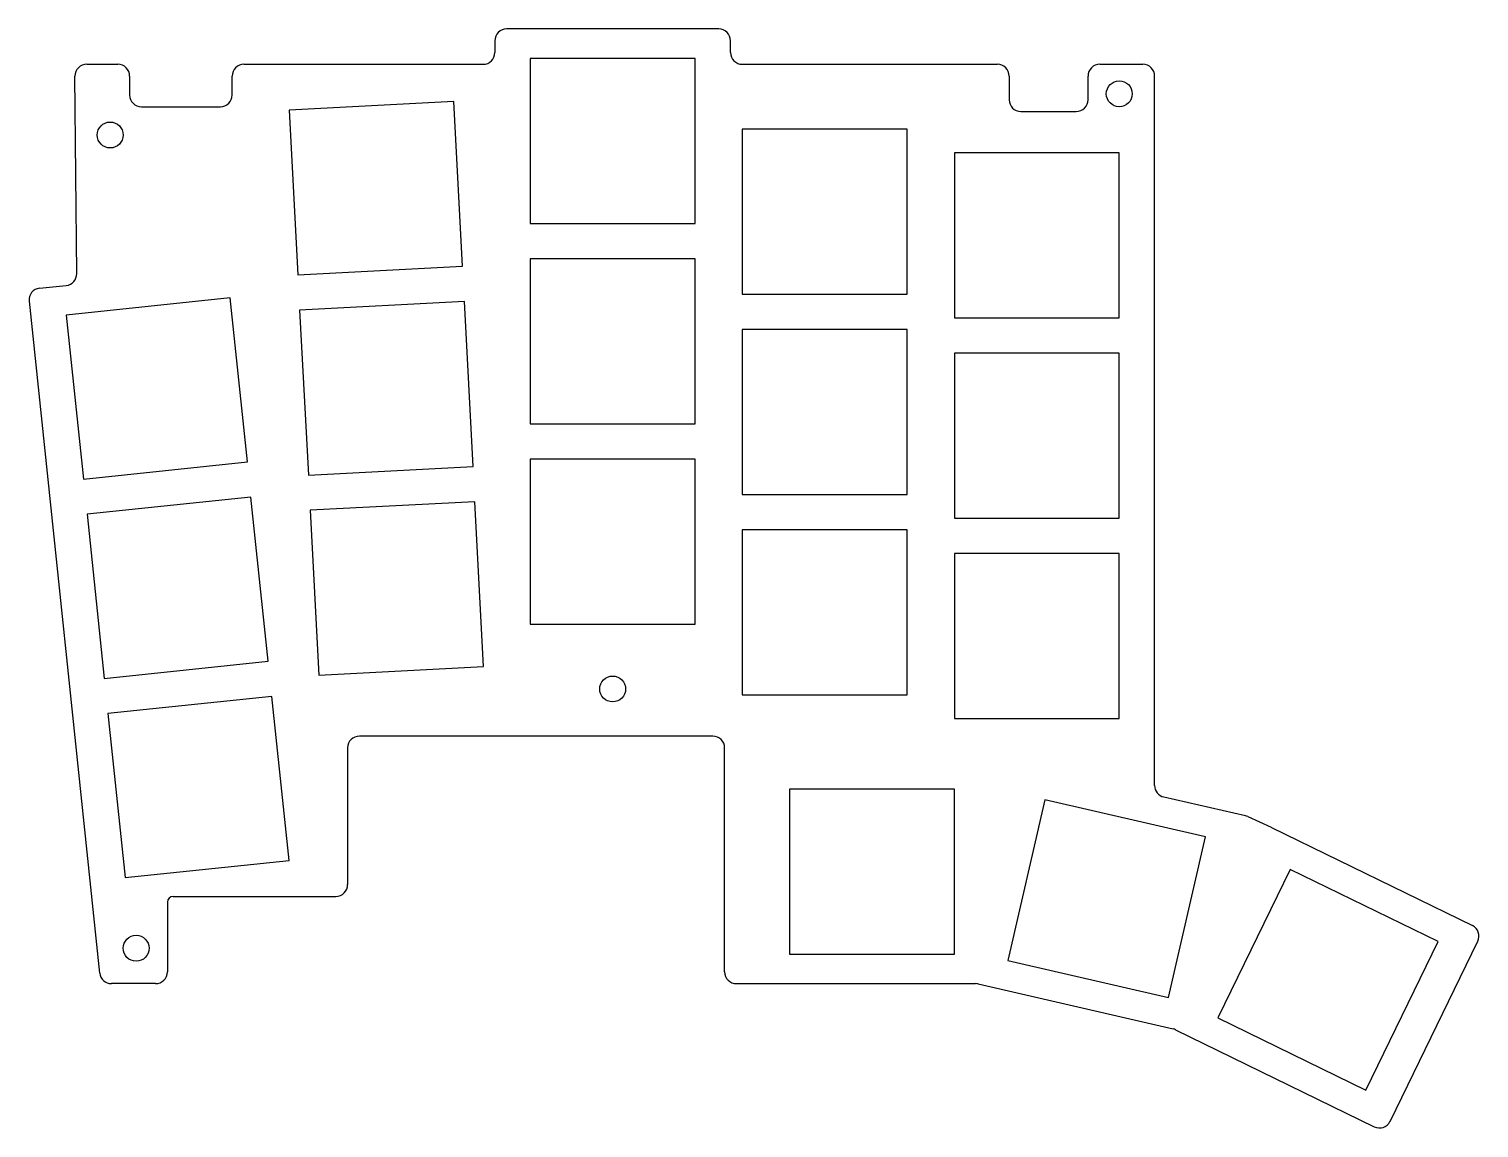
# Model space of a CAD drawing. Header units: millimetres. Extents: x 86 to 209, y -129 to -36.
import ezdxf

# ---------------------------------------------------------------- set-up
doc = ezdxf.new("R2010")
doc.units = ezdxf.units.MM

msp = doc.modelspace()

# ---------------------------------------------------------------- linework, layer by layer
for p, q in [((144.15, -35.68), (126.15, -35.68)), ((125.15, -36.68), (125.15, -37.68)), ((145.15, -37.68), (145.15, -36.68)), ((90.51, -38.68), (93.15, -38.68)), ((103.85, -38.68), (124.15, -38.68)), ((142.15, -38.18), (128.15, -38.18)), ((128.15, -38.18), (128.15, -52.18)), ((142.15, -52.18), (142.15, -38.18)), ((146.15, -38.68), (167.8, -38.68)), ((176.5, -38.68), (180.15, -38.68)), ((89.66, -56.44), (89.51, -39.69)), ((94.15, -39.68), (94.15, -41.28)), ((102.85, -41.28), (102.85, -39.68)), ((168.8, -39.68), (168.8, -41.68)), ((175.5, -41.68), (175.5, -39.68)), ((181.15, -99.87), (181.15, -39.68)), ((121.68, -41.84), (107.69, -42.57)), ((122.41, -55.82), (121.68, -41.84)), ((95.15, -42.28), (101.85, -42.28)), ((107.69, -42.57), (108.43, -56.55)), ((169.8, -42.68), (174.5, -42.68)), ((160.15, -44.18), (146.15, -44.18)), ((146.15, -44.18), (146.15, -58.18)), ((160.15, -58.18), (160.15, -44.18)), ((178.15, -46.18), (164.15, -46.18)), ((164.15, -46.18), (164.15, -60.18)), ((178.15, -60.18), (178.15, -46.18)), ((128.15, -52.18), (142.15, -52.18)), ((142.15, -55.18), (128.15, -55.18)), ((128.15, -55.18), (128.15, -69.18)), ((142.15, -69.18), (142.15, -55.18)), ((108.43, -56.55), (122.41, -55.82)), ((86.5, -57.68), (88.76, -57.44)), ((85.61, -58.78), (91.6, -115.79)), ((102.68, -58.49), (88.75, -59.96)), ((104.14, -72.42), (102.68, -58.49)), ((122.57, -58.81), (108.58, -59.55)), ((123.3, -72.8), (122.57, -58.81)), ((146.15, -58.18), (160.15, -58.18)), ((88.75, -59.96), (90.22, -73.88)), ((108.58, -59.55), (109.32, -73.53)), ((164.15, -60.18), (178.15, -60.18)), ((160.15, -61.18), (146.15, -61.18)), ((146.15, -61.18), (146.15, -75.18)), ((160.15, -75.18), (160.15, -61.18)), ((178.15, -63.18), (164.15, -63.18)), ((164.15, -63.18), (164.15, -77.18)), ((178.15, -77.18), (178.15, -63.18)), ((128.15, -69.18), (142.15, -69.18)), ((90.22, -73.88), (104.14, -72.42)), ((142.15, -72.18), (128.15, -72.18)), ((128.15, -72.18), (128.15, -86.18)), ((142.15, -86.18), (142.15, -72.18)), ((109.32, -73.53), (123.3, -72.8)), ((104.45, -75.4), (90.53, -76.86)), ((105.92, -89.32), (104.45, -75.4)), ((123.45, -75.79), (109.47, -76.52)), ((124.19, -89.77), (123.45, -75.79)), ((146.15, -75.18), (160.15, -75.18)), ((90.53, -76.86), (91.99, -90.79)), ((109.47, -76.52), (110.21, -90.51)), ((164.15, -77.18), (178.15, -77.18)), ((160.15, -78.18), (146.15, -78.18)), ((146.15, -78.18), (146.15, -92.18)), ((160.15, -92.18), (160.15, -78.18)), ((178.15, -80.18), (164.15, -80.18)), ((164.15, -80.18), (164.15, -94.18)), ((178.15, -94.18), (178.15, -80.18)), ((128.15, -86.18), (142.15, -86.18)), ((91.99, -90.79), (105.92, -89.32)), ((110.21, -90.51), (124.19, -89.77)), ((106.23, -92.31), (92.31, -93.77)), ((107.69, -106.23), (106.23, -92.31)), ((146.15, -92.18), (160.15, -92.18)), ((92.31, -93.77), (93.77, -107.69)), ((164.15, -94.18), (178.15, -94.18)), ((143.65, -95.68), (113.65, -95.68)), ((112.65, -96.68), (112.65, -108.28)), ((144.65, -115.68), (144.65, -96.68)), ((164.15, -100.18), (150.15, -100.18)), ((150.15, -100.18), (150.15, -114.18)), ((164.15, -114.18), (164.15, -100.18)), ((188.86, -102.45), (181.92, -100.85)), ((171.84, -101.08), (168.69, -114.72)), ((185.48, -104.23), (171.84, -101.08)), ((189.05, -102.51), (191.03, -103.42)), ((182.33, -117.87), (185.48, -104.23)), ((191.06, -103.43), (208.12, -111.75)), ((93.77, -107.69), (107.69, -106.23)), ((192.65, -106.99), (186.51, -119.57)), ((205.23, -113.12), (192.65, -106.99)), ((97.85, -109.28), (111.65, -109.28)), ((97.35, -109.78), (97.35, -115.68)), ((199.09, -125.71), (205.23, -113.12)), ((201.13, -128.37), (208.58, -113.09)), ((150.15, -114.18), (164.15, -114.18)), ((168.69, -114.72), (182.33, -117.87)), ((96.35, -116.68), (92.6, -116.68)), ((145.65, -116.68), (165.95, -116.68)), ((166.18, -116.71), (182.72, -120.53)), ((182.93, -120.6), (199.79, -128.83)), ((186.51, -119.57), (199.09, -125.71))]:
    msp.add_line(p, q)
for centre in [(178.15, -41.18), (92.5, -44.68), (135.15, -91.68), (94.7, -113.68)]:
    msp.add_circle(centre, 1.1)
for centre, radius, start, end in [((126.15, -36.68), 1, 90, 180), ((144.15, -36.68), 1, 0, 90), ((124.15, -37.68), 1, 270, 0), ((146.15, -37.68), 1, 180, 270), ((90.51, -39.68), 1, 90, 180.5086), ((93.15, -39.68), 1, 0, 90), ((103.85, -39.68), 1, 90, 180), ((167.8, -39.68), 1, 0, 90), ((176.5, -39.68), 1, 90, 180), ((180.15, -39.68), 1, 0, 90), ((95.15, -41.28), 1, 180, 270), ((101.85, -41.28), 1, 270, 360), ((169.8, -41.68), 1, 180, 270), ((174.5, -41.68), 1, 270, 360), ((88.66, -56.45), 1, 276, 0.5086), ((86.61, -58.67), 1, 96, 186), ((113.65, -96.68), 1, 90, 180), ((143.65, -96.68), 1, 0, 90), ((182.15, -99.87), 1, 180, 257), ((188.64, -103.42), 1, 65.4286, 77), ((190.62, -104.33), 1, 64, 65.4286), ((111.65, -108.28), 1, 270, 0), ((97.85, -109.78), 0.5, 90, 180), ((207.68, -112.65), 1, 334, 64), ((96.35, -115.68), 1, 270, 0), ((145.65, -115.68), 1, 180, 270), ((92.6, -115.68), 1, 186, 270), ((165.95, -117.68), 1, 77, 90), ((182.49, -121.5), 1, 64, 77), ((200.23, -127.93), 1, 244, 334)]:
    msp.add_arc(centre, radius, start, end)

doc.saveas('drawing.dxf')
